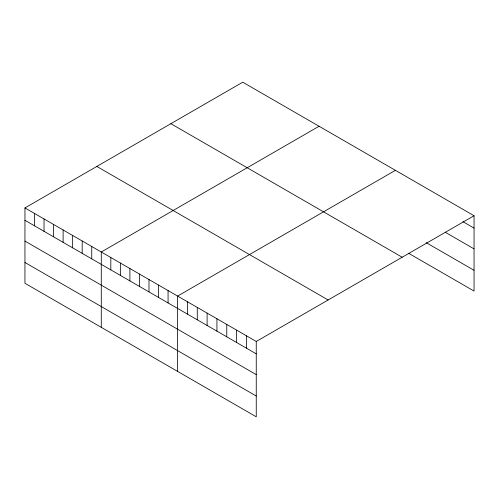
<?xml version="1.0" encoding="UTF-8"?>
<svg xmlns="http://www.w3.org/2000/svg" width="499" height="499" viewBox="0 0 499 499"><rect width="100%" height="100%" fill="white"/><g stroke="black" fill="none" stroke-linecap="round" stroke-linejoin="round"><path stroke-width="0.75" d="M24.95 207.933L256.255 341.478L256.255 416.808L24.95 283.264L24.95 207.933L242.745 82.192L474.05 215.736L474.05 291.067L408.513 253.23M319.073 126.259L101.278 252.001L101.278 327.338M395.408 170.327L177.613 296.075L177.613 371.406M256.255 341.478L474.05 215.736M462.91 221.668L474.05 228.099M445.214 232.235L474.05 248.882M426.208 242.664L474.05 270.29M170.87 123.69L402.175 257.228M96.825 166.441L328.13 299.98M24.95 220.302L256.255 353.847M24.95 241.079L256.255 374.624M24.95 262.486L256.255 396.031M246.425 335.802L246.425 348.171M236.595 330.126L236.595 342.495M226.764 324.45L226.764 336.819M216.934 318.774L216.934 331.143M207.104 313.098L207.104 325.467M197.273 307.421L197.273 319.79M187.443 301.745L187.443 314.114M168.069 290.561L168.069 302.93M158.526 285.054L158.526 297.423M148.989 279.546L148.989 291.915M139.446 274.038L139.446 286.407M129.902 268.531L129.902 280.9M120.365 263.023L120.365 275.392M110.822 257.515L110.822 269.878M91.741 246.494L91.741 258.862M82.198 240.986L82.198 253.355M72.654 235.478L72.654 247.847M63.117 229.97L63.117 242.339M53.574 224.463L53.574 236.832M44.031 218.955L44.031 231.318M34.493 213.441L34.493 225.81"/></g></svg>
